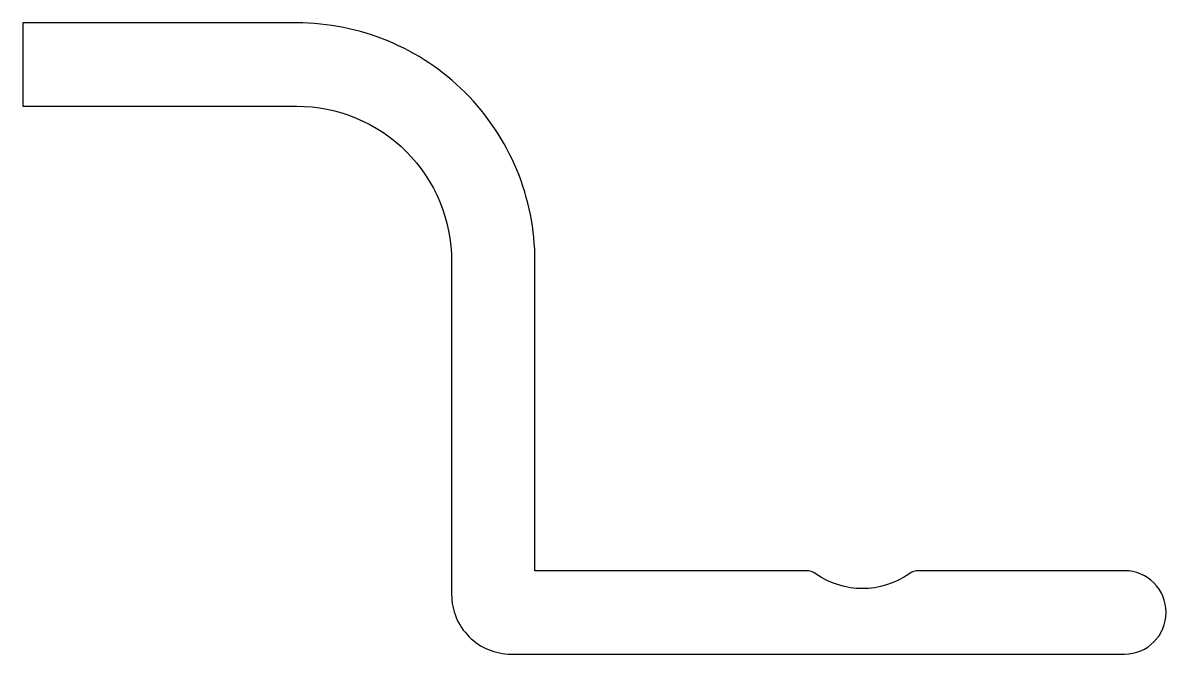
# Model space of a CAD drawing. Extents: x 380.8 to 400, y 214.4 to 225.
import ezdxf

# ---------------------------------------------------------------- set-up
doc = ezdxf.new("R2010")
doc.units = 0
doc.layers.add('ANA', color=220, linetype='CONTINUOUS')

msp = doc.modelspace()

# ---------------------------------------------------------------- linework, layer by layer
at = {"layer": 'ANA', "color": 0}
msp.add_lwpolyline([(399.334, 214.445, 1), (399.334, 215.845), (395.884, 215.845, 0.154143), (395.711, 215.79, -0.315789), (394.156, 215.79, 0.154143), (393.984, 215.845), (389.434, 215.845), (389.434, 221.045, 0.414214), (385.434, 225.045), (380.834, 225.045), (380.834, 223.645), (385.434, 223.645, -0.414214), (388.034, 221.045), (388.034, 215.445, 0.414214), (389.034, 214.445)], format="xyb", close=True, dxfattribs=at)

doc.saveas('drawing.dxf')
